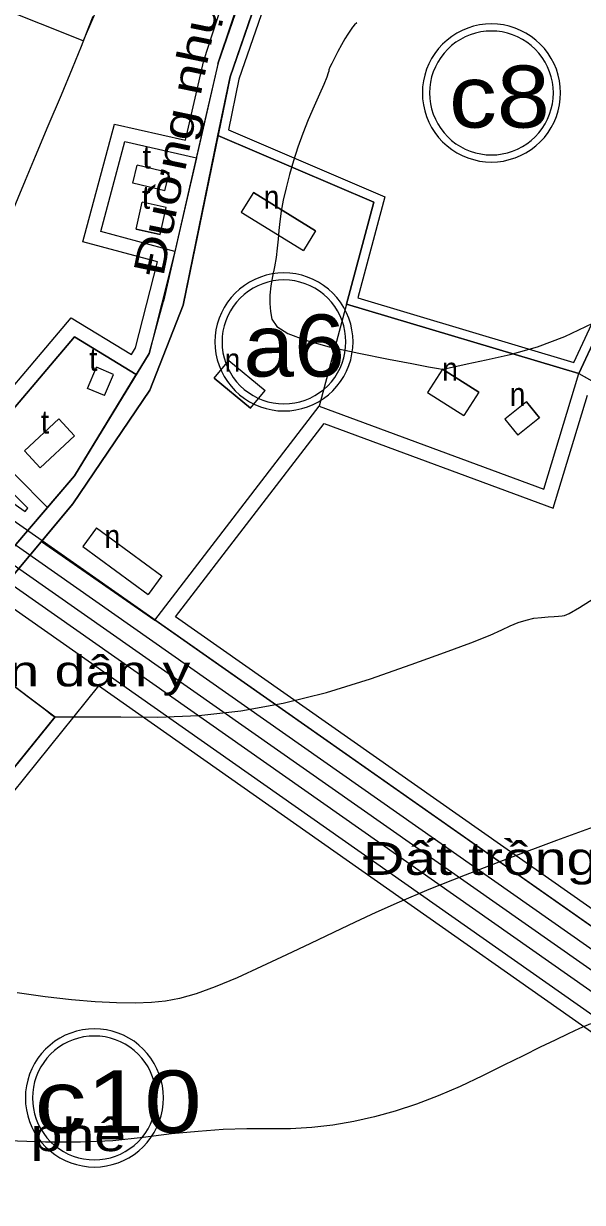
# Model space of a CAD drawing. Header units: metres. Extents: x 532950 to 537618, y 1849954 to 1853119.
# Drawn here: x 534711.5 to 534832.5, y 1851444.1 to 1851699.2 of the extents above; entities that cross this region are included whole.
import ezdxf

# ---------------------------------------------------------------- set-up
doc = ezdxf.new("R2010")
doc.units = ezdxf.units.M
doc.header["$LTSCALE"] = 3.1
for name, color, linetype, lineweight in [('11', 7, 'Continuous', 13), ('36', 7, 'Continuous', 13), ('50', 7, 'Continuous', 13), ('51', 7, 'Continuous', 13), ('52', 7, 'Continuous', 13), ('53', 7, 'Continuous', 13), ('55', 7, 'Continuous', 13), ('58', 7, 'Continuous', 13), ('6', 7, 'Continuous', 13), ('9', 7, 'Continuous', 13)]:
    doc.layers.add(name, color=color, linetype=linetype, lineweight=lineweight)

msp = doc.modelspace()

# ---------------------------------------------------------------- linework, layer by layer
at = {"layer": '11'}
msp.add_line((534592.82, 1851663.81), (534921.59, 1851433.16), dxfattribs=at)
at = {"layer": '36'}
msp.add_lwpolyline([(534867.45, 1851705.02), (534841.54, 1851712.29), (534845.99, 1851728.9), (534822.05, 1851732.5), (534806.64, 1851734.85), (534799.81, 1851709.38), (534768.35, 1851716.76), (534758.11, 1851687.15), (534755.86, 1851676.19), (534789.68, 1851661.68), (534783.83, 1851639.83), (534830.63, 1851625.84), (534850.54, 1851668.65)], close=True, dxfattribs=at)
msp.add_lwpolyline([(534867.45, 1851705.02), (534841.54, 1851712.29), (534845.99, 1851728.9), (534822.05, 1851732.5), (534806.64, 1851734.85), (534799.81, 1851709.38), (534768.35, 1851716.76), (534758.11, 1851687.15), (534755.86, 1851676.19), (534789.68, 1851661.68), (534783.83, 1851639.83), (534830.63, 1851625.84), (534850.54, 1851668.65)], close=True, dxfattribs=at)
for points in [[(534730.85, 1851710.6), (534724.41, 1851695.43), (534696.61, 1851706.54)], [(534730.85, 1851710.6), (534724.41, 1851695.43), (534696.61, 1851706.54)], [(534613.2, 1851662.81), (534711.81, 1851593.63), (534712.39, 1851594.31), (534698.58, 1851608.11), (534721.82, 1851635.49), (534734.85, 1851627.55), (534735.73, 1851629), (534740.45, 1851647.62), (534724.33, 1851651.94), (534731.17, 1851677.44), (534746.53, 1851673.93), (534750.48, 1851691.21), (534754.3, 1851702.97)], [(534613.2, 1851662.81), (534711.81, 1851593.63), (534712.39, 1851594.31), (534698.58, 1851608.11), (534721.82, 1851635.49), (534734.85, 1851627.55), (534735.73, 1851629), (534740.45, 1851647.62), (534724.33, 1851651.94), (534731.17, 1851677.44), (534746.53, 1851673.93), (534750.48, 1851691.21), (534754.3, 1851702.97)], [(534914.77, 1851451.24), (534744.37, 1851570.79), (534776.56, 1851612.67), (534826.13, 1851594.31), (534833.58, 1851618.77)], [(534914.77, 1851451.24), (534744.37, 1851570.79), (534776.56, 1851612.67), (534826.13, 1851594.31), (534833.58, 1851618.77)], [(534895.33, 1851438.17), (534727.71, 1851555.86), (534698.25, 1851519.36)], [(534727.71, 1851555.86), (534698.25, 1851519.36)], [(534895.33, 1851438.17), (534727.71, 1851555.86)]]:
    msp.add_lwpolyline(points, dxfattribs=at)
at = {"layer": '50'}
for points in [[(534715.33, 1851587.12), (534739.88, 1851570.1), (534775.48, 1851616.42), (534824.09, 1851598.42), (534831.71, 1851623.43), (534781.39, 1851638.47), (534787.3, 1851660.53), (534753.57, 1851675), (534746.03, 1851638.25), (534738.78, 1851619.84), (534722.17, 1851595.26)], [(534744.25, 1851649.85), (534728.18, 1851654.16), (534733.42, 1851673.7), (534748.89, 1851670.17)], [(534831.71, 1851623.43), (534781.39, 1851638.47), (534775.48, 1851616.42), (534824.09, 1851598.42)], [(534716.66, 1851594.48), (534702.85, 1851608.29), (534722.48, 1851631.42), (534735.89, 1851623.24), (534722.54, 1851601.33)]]:
    msp.add_lwpolyline(points, close=True, dxfattribs=at)
at = {"layer": '51'}
msp.add_lwpolyline([(534998.2, 1851550.18), (535037.86, 1851590.49), (535059.11, 1851619.61), (535083.95, 1851665.65), (535090.86, 1851685.79), (535089.44, 1851692.63), (535007, 1851706.09), (534877.28, 1851721.41), (534831.71, 1851623.43), (534880.76, 1851595.8), (534921.31, 1851599.25), (534938.59, 1851591.93)], close=True, dxfattribs=at)
at = {"layer": '52'}
for p, q in [((534605.51, 1851659.48), (534913.62, 1851443.33)), ((534599.24, 1851654.72), (534907.09, 1851438.75))]:
    msp.add_line(p, q, dxfattribs=at)
at = {"layer": '53'}
for p, q in [((534912.97, 1851448.67), (534611.4, 1851660.24)), ((534599.43, 1851649.7), (534901.2, 1851438))]:
    msp.add_line(p, q, dxfattribs=at)
msp.add_lwpolyline([(534870.25, 1851706.31), (534843.98, 1851713.68), (534848.5, 1851730.55), (534822.34, 1851734.48), (534805.17, 1851737.09), (534798.38, 1851711.77), (534767.05, 1851719.12), (534756.17, 1851687.68), (534753.57, 1851675), (534787.3, 1851660.53), (534781.39, 1851638.47), (534831.71, 1851623.43), (534852.35, 1851667.81)], close=True, dxfattribs=at)
at = {"layer": '55'}
for p, q in [((534753.51, 1851690.37), (534741.8, 1851639.13)), ((534756.17, 1851687.68), (534746.04, 1851638.26)), ((534735.17, 1851664.65), (534736.1, 1851668.54)), ((534743.02, 1851666.87), (534736.1, 1851668.54)), ((534742.08, 1851662.98), (534743.02, 1851666.87)), ((534742.08, 1851662.98), (534735.17, 1851664.65)), ((534742.08, 1851662.98), (534735.17, 1851664.65)), ((534761.24, 1851662.62), (534758.61, 1851658.37)), ((534774.67, 1851654.33), (534761.24, 1851662.62)), ((534761.24, 1851662.62), (534774.67, 1851654.33)), ((534735.86, 1851654.68), (534737.17, 1851660.53)), ((534742.33, 1851659.38), (534737.17, 1851660.53)), ((534741.02, 1851653.52), (534742.33, 1851659.38)), ((534758.61, 1851658.37), (534772.05, 1851650.07)), ((534735.86, 1851654.68), (534741.02, 1851653.52)), ((534741.02, 1851653.52), (534735.86, 1851654.68)), ((534774.67, 1851654.33), (534772.05, 1851650.07)), ((534738.65, 1851627.77), (534741.8, 1851639.13)), ((534752.74, 1851622.47), (534755.94, 1851626.31)), ((534755.94, 1851626.31), (534763.78, 1851619.78)), ((534725.3, 1851620.23), (534727.24, 1851624.83)), ((534730.92, 1851623.28), (534727.24, 1851624.83)), ((534728.98, 1851618.68), (534730.92, 1851623.28)), ((534728.98, 1851618.68), (534730.92, 1851623.28)), ((534802.17, 1851624.42), (534798.94, 1851619.36)), ((534810.01, 1851619.43), (534802.17, 1851624.42)), ((534802.17, 1851624.42), (534810.01, 1851619.43)), ((534728.98, 1851618.68), (534725.3, 1851620.23)), ((534760.58, 1851615.94), (534752.74, 1851622.47)), ((534752.74, 1851622.47), (534760.58, 1851615.94)), ((534760.58, 1851615.94), (534763.78, 1851619.78)), ((534798.94, 1851619.36), (534806.78, 1851614.37)), ((534810.01, 1851619.43), (534806.78, 1851614.37)), ((534820.37, 1851617.35), (534815.69, 1851613.6)), ((534823.13, 1851613.9), (534820.37, 1851617.35)), ((534820.37, 1851617.35), (534823.13, 1851613.9)), ((534711.72, 1851606.74), (534719.15, 1851613.62)), ((534722.54, 1851609.95), (534719.15, 1851613.62)), ((534815.69, 1851613.6), (534818.45, 1851610.15)), ((534823.13, 1851613.9), (534818.45, 1851610.15)), ((534715.11, 1851603.07), (534722.54, 1851609.95)), ((534715.11, 1851603.07), (534722.54, 1851609.95)), ((534715.11, 1851603.07), (534711.72, 1851606.74)), ((534727.27, 1851590.05), (534724.32, 1851586.01)), ((534727.27, 1851590.05), (534741.42, 1851579.7)), ((534727.27, 1851590.05), (534741.42, 1851579.7)), ((534724.32, 1851586.01), (534738.46, 1851575.67)), ((534741.42, 1851579.7), (534738.46, 1851575.67))]:
    msp.add_line(p, q, dxfattribs=at)
for points in [[(534753.51, 1851690.37), (534767.73, 1851732.8), (534770.28, 1851745.36), (534730.74, 1851751.49), (534698.82, 1851761.48), (534673.73, 1851774.11)], [(534753.61, 1851690.69), (534767.73, 1851732.8), (534770.28, 1851745.36), (534730.74, 1851751.49), (534698.82, 1851761.48), (534673.73, 1851774.11)], [(534823.09, 1851737.48), (534776.39, 1851744.47), (534771.41, 1851731.75), (534756.17, 1851687.68)], [(534897.91, 1851726.35), (534823.09, 1851737.48), (534776.39, 1851744.47), (534771.41, 1851731.75), (534756.17, 1851687.68)], [(534877.28, 1851721.41), (534831.71, 1851623.43), (534880.76, 1851595.8)], [(535007, 1851706.09), (534877.28, 1851721.41), (534831.71, 1851623.43), (534880.76, 1851595.8), (534921.31, 1851599.25)], [(534758.48, 1851704.92), (534753.61, 1851690.69), (534751.25, 1851680.43), (534747.65, 1851664.75), (534744.25, 1851649.85), (534738.65, 1851627.77), (534735.89, 1851623.24), (534722.54, 1851601.33), (534716.66, 1851594.48), (534708, 1851584.35), (534707.24, 1851583.48), (534699.34, 1851574.23), (534702.68, 1851571.86), (534703.9, 1851573.5), (534713.04, 1851584.38), (534722.17, 1851595.26), (534738.78, 1851619.84), (534746.03, 1851638.25), (534753.57, 1851675), (534756.17, 1851687.68), (534761.61, 1851703.4)], [(534726.46, 1851700.69), (534725.42, 1851697.95), (534723.94, 1851694.21), (534722, 1851689.46), (534719.61, 1851683.71), (534716.76, 1851676.96), (534713.99, 1851670.39), (534711.81, 1851665.21), (534710.22, 1851661.4), (534709.22, 1851658.96), (534708.82, 1851657.9), (534708.69, 1851657.48), (534708.53, 1851656.95), (534708.33, 1851656.31), (534708.09, 1851655.56), (534707.82, 1851654.69)], [(534783.59, 1851699.37), (534783.12, 1851698.95), (534782.69, 1851698.44), (534782.23, 1851697.79), (534781.69, 1851696.93), (534781.05, 1851695.87), (534780.33, 1851694.6), (534779.52, 1851693.14), (534778.76, 1851691.71), (534778.18, 1851690.58), (534777.78, 1851689.74), (534777.56, 1851689.18), (534777.53, 1851688.92), (534777.45, 1851688.52), (534777.1, 1851687.56), (534776.47, 1851686.03), (534775.56, 1851683.94), (534774.39, 1851681.3), (534773.12, 1851678.36), (534771.95, 1851675.42), (534770.88, 1851672.46), (534769.92, 1851669.5), (534769.05, 1851666.52), (534768.3, 1851663.65), (534767.7, 1851661), (534767.23, 1851658.58), (534766.92, 1851656.38), (534766.74, 1851654.4), (534766.61, 1851652.51), (534766.4, 1851650.57), (534766.13, 1851648.58), (534765.78, 1851646.55), (534765.37, 1851644.46), (534765, 1851642.4), (534764.81, 1851640.45), (534764.78, 1851638.61), (534764.92, 1851636.87), (534765.23, 1851635.24), (534766.3, 1851633.67), (534768.72, 1851632.15), (534772.48, 1851630.67), (534777.6, 1851629.23), (534784.06, 1851627.83), (534790.49, 1851626.58), (534795.51, 1851625.62), (534799.11, 1851624.93), (534801.29, 1851624.52), (534802.06, 1851624.38), (534802.12, 1851624.39), (534802.17, 1851624.39), (534802.21, 1851624.4), (534802.24, 1851624.4), (534802.26, 1851624.41), (534802.86, 1851624.54), (534804.61, 1851624.92), (534807.53, 1851625.56), (534811.6, 1851626.45), (534816.84, 1851627.6), (534822.7, 1851629.2), (534828.67, 1851631.45), (534834.74, 1851634.37)], [(534746.03, 1851638.25), (534738.78, 1851619.84), (534722.17, 1851595.26), (534703.91, 1851573.51), (534702.57, 1851571.71)], [(534746.04, 1851638.26), (534738.78, 1851619.84), (534722.17, 1851595.26), (534703.91, 1851573.5)], [(534738.65, 1851627.77), (534722.54, 1851601.33), (534699.58, 1851574.55)], [(534699.58, 1851574.55), (534722.54, 1851601.33), (534738.65, 1851627.77)], [(534709.84, 1851555.6), (534712.58, 1851553.5), (534714.68, 1851551.89), (534716.14, 1851550.76), (534716.97, 1851550.12), (534717.42, 1851549.76), (534717.78, 1851549.48), (534718.04, 1851549.28), (534718.21, 1851549.16), (534718.27, 1851549.12), (534718.29, 1851549.12), (534718.31, 1851549.12), (534718.33, 1851549.12), (534718.35, 1851549.13), (534718.38, 1851549.13), (534719.28, 1851549.13), (534721.95, 1851549.13), (534726.38, 1851549.13), (534732.57, 1851549.13), (534740.52, 1851549.12), (534749.43, 1851549.45), (534758.49, 1851550.43), (534767.7, 1851552.09), (534777.06, 1851554.4), (534786.57, 1851557.38), (534795.37, 1851560.46), (534802.62, 1851563.06), (534808.31, 1851565.19), (534812.45, 1851566.84), (534815.03, 1851568.02), (534816.82, 1851568.88), (534818.56, 1851569.58), (534820.27, 1851570.11), (534821.94, 1851570.48), (534823.57, 1851570.68), (534825.06, 1851570.78), (534826.31, 1851570.88), (534827.31, 1851570.96), (534828.07, 1851571.02), (534828.59, 1851571.07), (534829.6, 1851571.54), (534831.85, 1851572.86), (534835.34, 1851575.03)], [(534702.8, 1851571.54), (534697.05, 1851565.02), (534718.29, 1851549.19)], [(534718.29, 1851549.19), (534697.65, 1851523.62), (534675.19, 1851539.37), (534649.04, 1851509.67), (534617.81, 1851533.29)], [(534837.19, 1851526.18), (534826.86, 1851522.38), (534816.26, 1851518.42), (534807.05, 1851514.89), (534799.23, 1851511.77), (534792.79, 1851509.08), (534787.75, 1851506.81), (534783.27, 1851504.7), (534778.56, 1851502.47), (534773.6, 1851500.13), (534768.41, 1851497.67), (534762.97, 1851495.1), (534757.69, 1851492.7), (534752.97, 1851490.75), (534748.82, 1851489.25), (534745.23, 1851488.2), (534742.21, 1851487.6), (534739.2, 1851487.31), (534735.66, 1851487.2), (534731.59, 1851487.27), (534726.98, 1851487.52), (534721.84, 1851487.94), (534716.19, 1851488.57), (534710.07, 1851489.44)], [(534834.2, 1851482.76), (534831.85, 1851481.71), (534829.36, 1851480.55), (534826.57, 1851479.22), (534823.31, 1851477.65), (534819.6, 1851475.83), (534815.43, 1851473.77), (534810.79, 1851471.47)], [(534810.79, 1851471.47), (534805.96, 1851469.18), (534801.21, 1851467.14), (534796.54, 1851465.36), (534791.95, 1851463.84), (534787.44, 1851462.58), (534782.95, 1851461.56), (534778.42, 1851460.8), (534773.87, 1851460.28), (534769.27, 1851460.02), (534764.65, 1851460), (534759.84, 1851460.01), (534754.71, 1851459.83), (534749.26, 1851459.46), (534743.48, 1851458.89), (534737.37, 1851458.13), (534730.84, 1851457.44), (534723.79, 1851457.1), (534716.22, 1851457.09), (534708.13, 1851457.42)]]:
    msp.add_lwpolyline(points, dxfattribs=at)
at = {"layer": '58'}
for points in [[(534998.2, 1851550.18), (535037.86, 1851590.49), (535059.11, 1851619.61), (535083.95, 1851665.65), (535090.86, 1851685.79), (535089.44, 1851692.63), (535007, 1851706.09), (534877.28, 1851721.41), (534831.71, 1851623.43), (534880.76, 1851595.8), (534921.31, 1851599.25), (534938.59, 1851591.93)], [(534739.88, 1851570.1), (534775.48, 1851616.42), (534824.09, 1851598.42), (534831.71, 1851623.43), (534781.39, 1851638.47), (534787.3, 1851660.53), (534753.57, 1851675), (534746.03, 1851638.25), (534738.78, 1851619.84), (534722.17, 1851595.26), (534715.33, 1851587.12)], [(534716.66, 1851594.48), (534722.54, 1851601.33), (534735.89, 1851623.24), (534722.48, 1851631.42), (534702.85, 1851608.29)], [(534658.7, 1851599.4), (534610.83, 1851538.81), (534649.04, 1851509.67), (534675.19, 1851539.37), (534697.65, 1851523.62), (534718.28, 1851549.12), (534697.05, 1851565.02), (534702.8, 1851571.54), (534697.81, 1851575.21)]]:
    msp.add_lwpolyline(points, close=True, dxfattribs=at)
msp.add_lwpolyline([(534912.97, 1851448.67), (534739.88, 1851570.1), (534775.48, 1851616.42), (534824.09, 1851598.42), (534831.71, 1851623.43), (534866.31, 1851603.94)], dxfattribs=at)
at = {"layer": '6'}
msp.add_lwpolyline([(534699.42, 1851574.34), (534702.8, 1851571.54), (534697.05, 1851565.02), (534718.29, 1851549.19), (534697.65, 1851523.62), (534675.19, 1851539.37), (534649.04, 1851509.67), (534633.43, 1851521.48), (534631.18, 1851523.18), (534617.81, 1851533.29), (534610.83, 1851538.81), (534658.7, 1851599.4), (534697.81, 1851575.21), (534699.26, 1851574.12)], close=True, dxfattribs=at)
at = {"layer": '9'}
for points in [[(534827.71, 1851684.17), (534827.65, 1851685.48), (534827.48, 1851686.77), (534827.2, 1851688.04), (534826.81, 1851689.29), (534826.31, 1851690.49), (534825.71, 1851691.65), (534825.01, 1851692.75), (534824.21, 1851693.78), (534823.33, 1851694.74), (534822.37, 1851695.62), (534821.34, 1851696.42), (534820.24, 1851697.12), (534819.08, 1851697.72), (534817.88, 1851698.22), (534816.63, 1851698.61), (534815.36, 1851698.89), (534814.07, 1851699.06), (534812.76, 1851699.12), (534811.46, 1851699.06), (534810.17, 1851698.89), (534808.89, 1851698.61), (534807.65, 1851698.22), (534806.45, 1851697.72), (534805.29, 1851697.12), (534804.19, 1851696.42), (534803.15, 1851695.62), (534802.19, 1851694.74), (534801.31, 1851693.78), (534800.52, 1851692.75), (534799.82, 1851691.65), (534799.22, 1851690.49), (534798.72, 1851689.29), (534798.32, 1851688.04), (534798.04, 1851686.77), (534797.87, 1851685.48), (534797.82, 1851684.17), (534797.87, 1851682.87), (534798.04, 1851681.58), (534798.32, 1851680.31), (534798.72, 1851679.06), (534799.22, 1851677.86), (534799.82, 1851676.7), (534800.52, 1851675.6), (534801.31, 1851674.57), (534802.19, 1851673.6), (534803.15, 1851672.72), (534804.19, 1851671.93), (534805.29, 1851671.23), (534806.45, 1851670.63), (534807.65, 1851670.13), (534808.89, 1851669.74), (534810.17, 1851669.45), (534811.46, 1851669.28), (534812.76, 1851669.23), (534814.07, 1851669.28), (534815.36, 1851669.45), (534816.63, 1851669.74), (534817.88, 1851670.13), (534819.08, 1851670.63), (534820.24, 1851671.23), (534821.34, 1851671.93), (534822.37, 1851672.72), (534823.33, 1851673.6), (534824.21, 1851674.57), (534825.01, 1851675.6), (534825.71, 1851676.7), (534826.31, 1851677.86), (534826.81, 1851679.06), (534827.2, 1851680.31), (534827.48, 1851681.58), (534827.65, 1851682.87)], [(534826.16, 1851684.17), (534826.11, 1851685.34), (534825.96, 1851686.5), (534825.71, 1851687.64), (534825.36, 1851688.76), (534824.91, 1851689.84), (534824.37, 1851690.87), (534823.74, 1851691.86), (534823.03, 1851692.79), (534822.24, 1851693.65), (534821.38, 1851694.44), (534820.45, 1851695.15), (534819.46, 1851695.78), (534818.43, 1851696.32), (534817.35, 1851696.77), (534816.23, 1851697.12), (534815.09, 1851697.37), (534813.93, 1851697.52), (534812.76, 1851697.57), (534811.6, 1851697.52), (534810.44, 1851697.37), (534809.29, 1851697.12), (534808.18, 1851696.77), (534807.1, 1851696.32), (534806.06, 1851695.78), (534805.08, 1851695.15), (534804.15, 1851694.44), (534803.29, 1851693.65), (534802.5, 1851692.79), (534801.79, 1851691.86), (534801.16, 1851690.87), (534800.62, 1851689.84), (534800.17, 1851688.76), (534799.82, 1851687.64), (534799.57, 1851686.5), (534799.41, 1851685.34), (534799.36, 1851684.17), (534799.41, 1851683.01), (534799.57, 1851681.85), (534799.82, 1851680.71), (534800.17, 1851679.59), (534800.62, 1851678.51), (534801.16, 1851677.47), (534801.79, 1851676.49), (534802.5, 1851675.56), (534803.29, 1851674.7), (534804.15, 1851673.91), (534805.08, 1851673.2), (534806.06, 1851672.57), (534807.1, 1851672.03), (534808.18, 1851671.58), (534809.29, 1851671.23), (534810.44, 1851670.98), (534811.6, 1851670.82), (534812.76, 1851670.77), (534813.93, 1851670.82), (534815.09, 1851670.98), (534816.23, 1851671.23), (534817.35, 1851671.58), (534818.43, 1851672.03), (534819.46, 1851672.57), (534820.45, 1851673.2), (534821.38, 1851673.91), (534822.24, 1851674.7), (534823.03, 1851675.56), (534823.74, 1851676.49), (534824.37, 1851677.47), (534824.91, 1851678.51), (534825.36, 1851679.59), (534825.71, 1851680.71), (534825.96, 1851681.85), (534826.11, 1851683.01)], [(534782.8, 1851630.3), (534782.74, 1851631.6), (534782.57, 1851632.89), (534782.29, 1851634.16), (534781.9, 1851635.41), (534781.4, 1851636.61), (534780.8, 1851637.77), (534780.1, 1851638.87), (534779.3, 1851639.9), (534778.42, 1851640.87), (534777.46, 1851641.75), (534776.42, 1851642.54), (534775.32, 1851643.24), (534774.17, 1851643.84), (534772.96, 1851644.34), (534771.72, 1851644.73), (534770.45, 1851645.02), (534769.15, 1851645.19), (534767.85, 1851645.24), (534766.55, 1851645.19), (534765.26, 1851645.02), (534763.98, 1851644.73), (534762.74, 1851644.34), (534761.53, 1851643.84), (534760.38, 1851643.24), (534759.28, 1851642.54), (534758.24, 1851641.75), (534757.28, 1851640.87), (534756.4, 1851639.9), (534755.61, 1851638.87), (534754.91, 1851637.77), (534754.3, 1851636.61), (534753.8, 1851635.41), (534753.41, 1851634.16), (534753.13, 1851632.89), (534752.96, 1851631.6), (534752.9, 1851630.3), (534752.96, 1851628.99), (534753.13, 1851627.7), (534753.41, 1851626.43), (534753.8, 1851625.18), (534754.3, 1851623.98), (534754.91, 1851622.82), (534755.61, 1851621.72), (534756.4, 1851620.69), (534757.28, 1851619.73), (534758.24, 1851618.84), (534759.28, 1851618.05), (534760.38, 1851617.35), (534761.53, 1851616.75), (534762.74, 1851616.25), (534763.98, 1851615.86), (534765.26, 1851615.57), (534766.55, 1851615.4), (534767.85, 1851615.35), (534769.15, 1851615.4), (534770.45, 1851615.57), (534771.72, 1851615.86), (534772.96, 1851616.25), (534774.17, 1851616.75), (534775.32, 1851617.35), (534776.42, 1851618.05), (534777.46, 1851618.84), (534778.42, 1851619.73), (534779.3, 1851620.69), (534780.1, 1851621.72), (534780.8, 1851622.82), (534781.4, 1851623.98), (534781.9, 1851625.18), (534782.29, 1851626.43), (534782.57, 1851627.7), (534782.74, 1851628.99)], [(534781.25, 1851630.3), (534781.2, 1851631.46), (534781.05, 1851632.62), (534780.8, 1851633.76), (534780.44, 1851634.88), (534780, 1851635.96), (534779.46, 1851637), (534778.83, 1851637.98), (534778.12, 1851638.91), (534777.33, 1851639.77), (534776.46, 1851640.56), (534775.54, 1851641.27), (534774.55, 1851641.9), (534773.51, 1851642.44), (534772.43, 1851642.89), (534771.32, 1851643.24), (534770.18, 1851643.49), (534769.02, 1851643.65), (534767.85, 1851643.7), (534766.68, 1851643.65), (534765.52, 1851643.49), (534764.38, 1851643.24), (534763.27, 1851642.89), (534762.19, 1851642.44), (534761.15, 1851641.9), (534760.16, 1851641.27), (534759.24, 1851640.56), (534758.37, 1851639.77), (534757.59, 1851638.91), (534756.87, 1851637.98), (534756.25, 1851637), (534755.71, 1851635.96), (534755.26, 1851634.88), (534754.91, 1851633.76), (534754.65, 1851632.62), (534754.5, 1851631.46), (534754.45, 1851630.3), (534754.5, 1851629.13), (534754.65, 1851627.97), (534754.91, 1851626.83), (534755.26, 1851625.71), (534755.71, 1851624.63), (534756.25, 1851623.59), (534756.87, 1851622.61), (534757.59, 1851621.68), (534758.37, 1851620.82), (534759.24, 1851620.03), (534760.16, 1851619.32), (534761.15, 1851618.69), (534762.19, 1851618.15), (534763.27, 1851617.7), (534764.38, 1851617.35), (534765.52, 1851617.1), (534766.68, 1851616.95), (534767.85, 1851616.89), (534769.02, 1851616.95), (534770.18, 1851617.1), (534771.32, 1851617.35), (534772.43, 1851617.7), (534773.51, 1851618.15), (534774.55, 1851618.69), (534775.54, 1851619.32), (534776.46, 1851620.03), (534777.33, 1851620.82), (534778.12, 1851621.68), (534778.83, 1851622.61), (534779.46, 1851623.59), (534780, 1851624.63), (534780.44, 1851625.71), (534780.8, 1851626.83), (534781.05, 1851627.97), (534781.2, 1851629.13)], [(534741.76, 1851466.69), (534741.71, 1851468), (534741.54, 1851469.29), (534741.25, 1851470.56), (534740.86, 1851471.81), (534740.36, 1851473.01), (534739.76, 1851474.17), (534739.06, 1851475.27), (534738.26, 1851476.3), (534737.38, 1851477.26), (534736.42, 1851478.14), (534735.39, 1851478.94), (534734.29, 1851479.64), (534733.13, 1851480.24), (534731.93, 1851480.74), (534730.68, 1851481.13), (534729.41, 1851481.41), (534728.12, 1851481.58), (534726.81, 1851481.64), (534725.51, 1851481.58), (534724.22, 1851481.41), (534722.95, 1851481.13), (534721.7, 1851480.74), (534720.5, 1851480.24), (534719.34, 1851479.64), (534718.24, 1851478.94), (534717.21, 1851478.14), (534716.24, 1851477.26), (534715.36, 1851476.3), (534714.57, 1851475.27), (534713.87, 1851474.17), (534713.27, 1851473.01), (534712.77, 1851471.81), (534712.38, 1851470.56), (534712.09, 1851469.29), (534711.92, 1851468), (534711.87, 1851466.69), (534711.92, 1851465.39), (534712.09, 1851464.1), (534712.38, 1851462.82), (534712.77, 1851461.58), (534713.27, 1851460.38), (534713.87, 1851459.22), (534714.57, 1851458.12), (534715.36, 1851457.08), (534716.24, 1851456.12), (534717.21, 1851455.24), (534718.24, 1851454.45), (534719.34, 1851453.75), (534720.5, 1851453.15), (534721.7, 1851452.65), (534722.95, 1851452.25), (534724.22, 1851451.97), (534725.51, 1851451.8), (534726.81, 1851451.74), (534728.12, 1851451.8), (534729.41, 1851451.97), (534730.68, 1851452.25), (534731.93, 1851452.65), (534733.13, 1851453.15), (534734.29, 1851453.75), (534735.39, 1851454.45), (534736.42, 1851455.24), (534737.38, 1851456.12), (534738.26, 1851457.08), (534739.06, 1851458.12), (534739.76, 1851459.22), (534740.36, 1851460.38), (534740.86, 1851461.58), (534741.25, 1851462.82), (534741.54, 1851464.1), (534741.71, 1851465.39)], [(534740.22, 1851466.69), (534740.16, 1851467.86), (534740.01, 1851469.02), (534739.76, 1851470.16), (534739.41, 1851471.28), (534738.96, 1851472.36), (534738.42, 1851473.39), (534737.79, 1851474.38), (534737.08, 1851475.31), (534736.29, 1851476.17), (534735.43, 1851476.96), (534734.5, 1851477.67), (534733.51, 1851478.3), (534732.48, 1851478.84), (534731.4, 1851479.29), (534730.28, 1851479.64), (534729.14, 1851479.89), (534727.98, 1851480.04), (534726.81, 1851480.09), (534725.65, 1851480.04), (534724.49, 1851479.89), (534723.35, 1851479.64), (534722.23, 1851479.29), (534721.15, 1851478.84), (534720.11, 1851478.3), (534719.13, 1851477.67), (534718.2, 1851476.96), (534717.34, 1851476.17), (534716.55, 1851475.31), (534715.84, 1851474.38), (534715.21, 1851473.39), (534714.67, 1851472.36), (534714.22, 1851471.28), (534713.87, 1851470.16), (534713.62, 1851469.02), (534713.46, 1851467.86), (534713.41, 1851466.69), (534713.46, 1851465.52), (534713.62, 1851464.37), (534713.87, 1851463.22), (534714.22, 1851462.11), (534714.67, 1851461.03), (534715.21, 1851459.99), (534715.84, 1851459.01), (534716.55, 1851458.08), (534717.34, 1851457.22), (534718.2, 1851456.43), (534719.13, 1851455.72), (534720.11, 1851455.09), (534721.15, 1851454.55), (534722.23, 1851454.1), (534723.35, 1851453.75), (534724.49, 1851453.5), (534725.65, 1851453.34), (534726.81, 1851453.29), (534727.98, 1851453.34), (534729.14, 1851453.5), (534730.28, 1851453.75), (534731.4, 1851454.1), (534732.48, 1851454.55), (534733.51, 1851455.09), (534734.5, 1851455.72), (534735.43, 1851456.43), (534736.29, 1851457.22), (534737.08, 1851458.08), (534737.79, 1851459.01), (534738.42, 1851459.99), (534738.96, 1851461.03), (534739.41, 1851462.11), (534739.76, 1851463.22), (534740.01, 1851464.37), (534740.16, 1851465.52)]]:
    msp.add_lwpolyline(points, close=True, dxfattribs=at)

# ---------------------------------------------------------------- texts
at = {"layer": '55', "width": 1.35}
msp.add_text('Đuờng nhựa', height=6.657, rotation=78.361, dxfattribs=at).set_placement((534741.71, 1851644.21))
at = {"layer": '55'}
for p in [(534737.22, 1851667.81), (534737.07, 1851659.12), (534725.66, 1851624.04), (534715.2, 1851610.47)]:
    msp.add_text('t', height=5, dxfattribs=at).set_placement(p)
for s, height, width, p in [('n', 5.08, 0.9, (534763.46, 1851659.1)), ('n', 5.08, 0.9, (534755, 1851623.89)), ('n', 5.08, 0.9, (534802.1, 1851621.89)), ('n', 5.08, 0.9, (534816.72, 1851616.41)), ('n', 5.08, 0.9, (534729.01, 1851585.69)), ('Trạm xá quân dân y', 6.657, 1.35, (534640.71, 1851555.75)), ('Đất trồng cà phê', 7.122, 1.3, (534784.98, 1851514.96)), ('Đất trồng cà phê', 7.122, 1.3, (534642.13, 1851455.18))]:
    msp.add_text(s, height=height, dxfattribs=dict(at, width=width)).set_placement(p)
at = {"layer": '9'}
for s, width, p in [('c8', 1.15, (534803.58, 1851676.67)), ('a6', 1.1, (534759.06, 1851622.8)), ('c10', 1.25, (534713.86, 1851459.19))]:
    msp.add_text(s, height=13.44, dxfattribs=dict(at, width=width)).set_placement(p)

doc.saveas('drawing.dxf')
